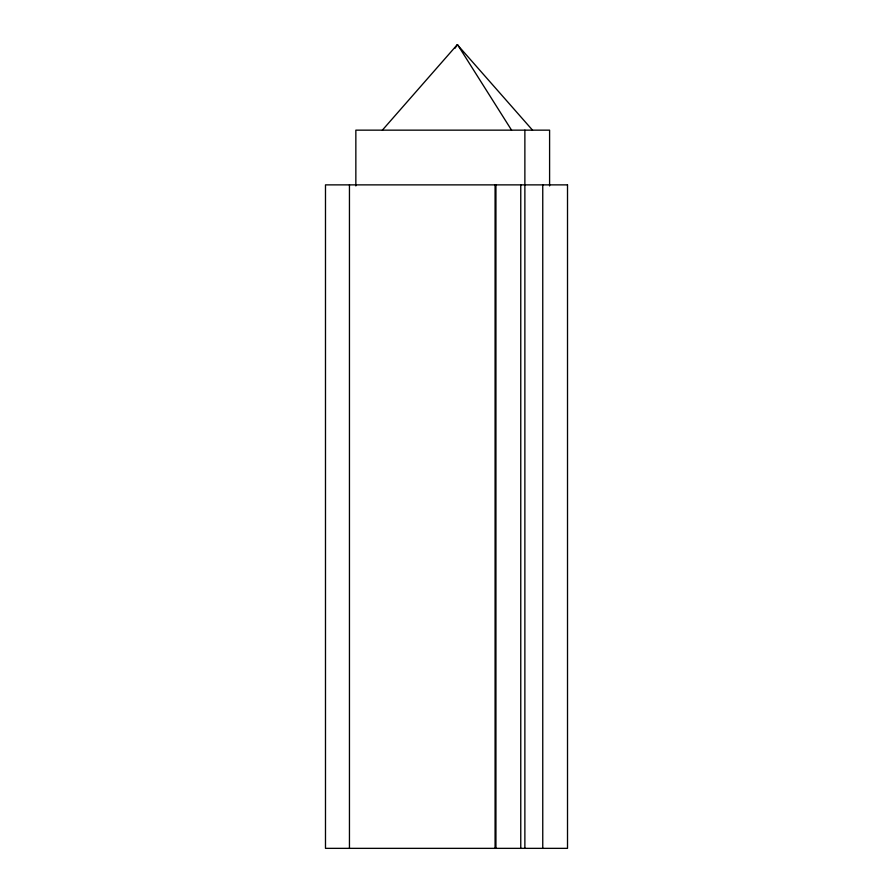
<?xml version="1.0" encoding="UTF-8"?>
<svg xmlns="http://www.w3.org/2000/svg" width="893" height="893" viewBox="0 0 893 893"><rect width="100%" height="100%" fill="white"/><g stroke="black" fill="none" stroke-linecap="round" stroke-linejoin="round"><path stroke-width="1.34" d="M455.117 48.166L457.339 44.65M382.36 130.155L457.294 44.65L532.529 130.155M457.551 44.65L511.566 130.155M549.597 185.934L549.597 130.155L355.849 130.155L355.849 185.934M542.754 184.873L542.754 848.35M524.872 130.155L524.872 848.35M520.764 184.873L520.764 848.35M495.939 184.873L495.939 848.35M495.079 184.873L495.079 848.35M349.453 184.873L349.453 848.35M567.513 184.873L325.487 184.873L325.487 848.35L567.513 848.35L567.513 184.873"/></g></svg>
